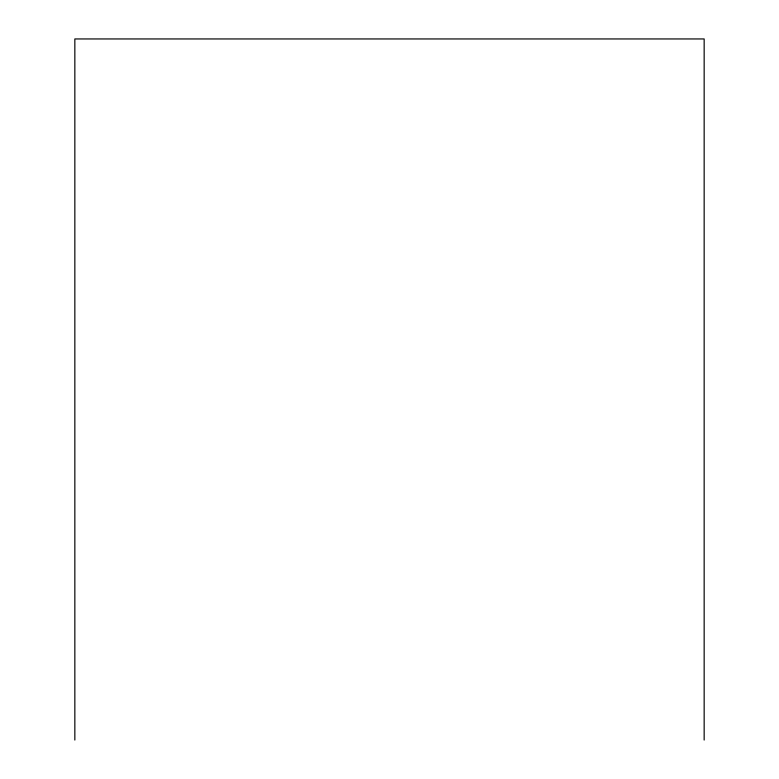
<?xml version="1.0" encoding="UTF-8"?>
<svg xmlns="http://www.w3.org/2000/svg" width="779" height="779" viewBox="0 0 779 779"><rect width="100%" height="100%" fill="white"/><g stroke="black" fill="none" stroke-linecap="round" stroke-linejoin="round"><path stroke-width="1.17" d="M704.158 740.05L704.158 38.95L74.842 38.95L74.842 740.05"/></g></svg>
